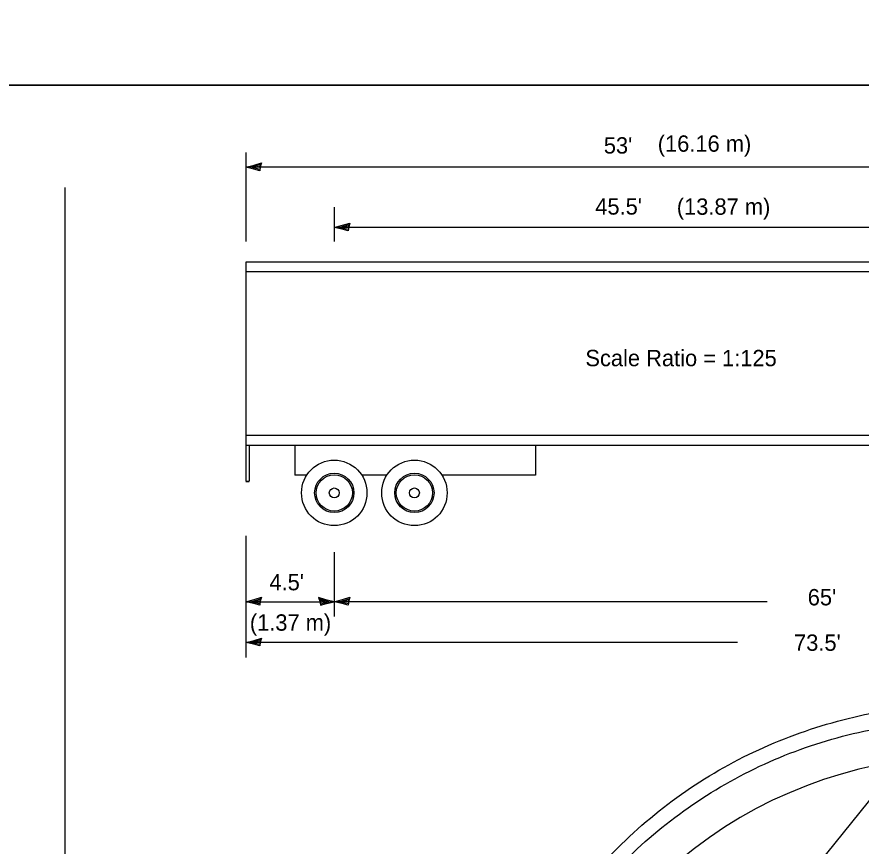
# Model space of a CAD drawing. Extents: x 2145173 to 2147094, y 2149363 to 2149822.
# Drawn here: x 2146670.42 to 2146717.67, y 2149612.78 to 2149659.17 of the extents above; entities that cross this region are included whole.
import ezdxf

# ---------------------------------------------------------------- set-up
doc = ezdxf.new("R2010")
doc.units = 0
for name, color, linetype in [('Design_EX_Roadway Dimensions', 7, 'Continuous'), ('Sheets_General Details', 7, 'Continuous'), ('Topo_Building', 7, 'Continuous')]:
    doc.layers.add(name, color=color, linetype=linetype)

msp = doc.modelspace()

# ---------------------------------------------------------------- linework, layer by layer
at = {"layer": 'Design_EX_Roadway Dimensions'}
for p, q in [((2146683.234, 2149651.581), (2146683.234, 2149646.605)), ((2146741.483, 2149650.757), (2146683.234, 2149650.757)), ((2146688.18, 2149648.519), (2146688.18, 2149646.607)), ((2146738.186, 2149647.39), (2146688.18, 2149647.39)), ((2146683.234, 2149630.14), (2146683.234, 2149623.326)), ((2146688.18, 2149629.221), (2146688.18, 2149625.626)), ((2146683.234, 2149626.45), (2146688.18, 2149626.45)), ((2146712.415, 2149626.45), (2146688.18, 2149626.45)), ((2146710.744, 2149624.171), (2146683.234, 2149624.171))]:
    msp.add_line(p, q, dxfattribs=at)
for points in [[(2146684.043, 2149650.774), (2146684.016, 2149650.559), (2146683.674, 2149650.655), (2146683.234, 2149650.757), (2146683.705, 2149650.874), (2146684.113, 2149650.999), (2146684.043, 2149650.774), (2146684.007, 2149650.635), (2146683.532, 2149650.759), (2146684.053, 2149650.922), (2146683.974, 2149650.737), (2146683.756, 2149650.764), (2146683.966, 2149650.82)], [(2146688.988, 2149647.412), (2146688.96, 2149647.196), (2146688.619, 2149647.289), (2146688.18, 2149647.39), (2146688.649, 2149647.507), (2146689.059, 2149647.635), (2146688.988, 2149647.412), (2146688.951, 2149647.27), (2146688.476, 2149647.392), (2146688.997, 2149647.555), (2146688.918, 2149647.37), (2146688.702, 2149647.397), (2146688.91, 2149647.454)], [(2146684.042, 2149626.473), (2146684.015, 2149626.258), (2146683.674, 2149626.348), (2146683.234, 2149626.45), (2146683.703, 2149626.566), (2146684.113, 2149626.697), (2146684.042, 2149626.473), (2146684.006, 2149626.329), (2146683.531, 2149626.451), (2146684.051, 2149626.616), (2146683.972, 2149626.431), (2146683.756, 2149626.458), (2146683.964, 2149626.517)], [(2146687.375, 2149626.473), (2146687.402, 2149626.255), (2146687.74, 2149626.348), (2146688.18, 2149626.45), (2146687.713, 2149626.563), (2146687.3, 2149626.695), (2146687.375, 2149626.473), (2146687.41, 2149626.326), (2146687.885, 2149626.45), (2146687.366, 2149626.615), (2146687.444, 2149626.431), (2146687.661, 2149626.456), (2146687.453, 2149626.513)], [(2146688.988, 2149626.473), (2146688.96, 2149626.258), (2146688.619, 2149626.348), (2146688.18, 2149626.45), (2146688.649, 2149626.566), (2146689.059, 2149626.697), (2146688.988, 2149626.473), (2146688.951, 2149626.329), (2146688.476, 2149626.451), (2146688.997, 2149626.616), (2146688.918, 2149626.431), (2146688.702, 2149626.458), (2146688.91, 2149626.517)], [(2146684.043, 2149624.193), (2146684.016, 2149623.977), (2146683.674, 2149624.068), (2146683.234, 2149624.171), (2146683.705, 2149624.288), (2146684.113, 2149624.417), (2146684.043, 2149624.193), (2146684.007, 2149624.051), (2146683.532, 2149624.173), (2146684.053, 2149624.338), (2146683.974, 2149624.154), (2146683.756, 2149624.178), (2146683.966, 2149624.236)]]:
    msp.add_lwpolyline(points, dxfattribs=at)
at = {"layer": 'Sheets_General Details'}
msp.add_line((2146673.114, 2149535.146), (2146673.114, 2149649.629), dxfattribs=at)
for points in [[(2146575.803, 2149781.285), (2146770.424, 2149781.285), (2146770.424, 2149655.354), (2146575.803, 2149655.354)], [(2146575.803, 2149655.354), (2146770.424, 2149655.354), (2146770.424, 2149529.422), (2146575.803, 2149529.422)]]:
    msp.add_lwpolyline(points, close=True, dxfattribs=at)
at = {"layer": 'Topo_Building'}
for p, q in [((2146683.234, 2149645.449), (2146683.234, 2149635.192)), ((2146741.483, 2149645.449), (2146683.234, 2149645.449)), ((2146741.483, 2149644.899), (2146683.234, 2149644.899)), ((2146741.483, 2149635.742), (2146683.234, 2149635.742)), ((2146741.483, 2149635.192), (2146683.234, 2149635.192)), ((2146683.234, 2149635.192), (2146683.234, 2149633.185)), ((2146683.416, 2149635.192), (2146683.416, 2149633.185)), ((2146685.982, 2149635.192), (2146685.982, 2149633.531)), ((2146699.447, 2149635.192), (2146699.447, 2149633.531)), ((2146686.641, 2149633.531), (2146685.982, 2149633.531)), ((2146691.128, 2149633.533), (2146689.718, 2149633.533)), ((2146699.447, 2149633.531), (2146694.205, 2149633.531)), ((2146683.234, 2149633.183), (2146683.416, 2149633.183)), ((2146683.236, 2149633.185), (2146683.416, 2149633.185))]:
    msp.add_line(p, q, dxfattribs=at)
msp.add_lwpolyline([(2146723.981, 2149615.127), (2146705.698, 2149592.457), (2146702.062, 2149595.389), (2146720.345, 2149618.06), (2146723.981, 2149615.127)], dxfattribs=at)
for centre, radius in [((2146688.18, 2149632.537), 1.832), ((2146692.667, 2149632.537), 1.832), ((2146688.18, 2149632.537), 1.099), ((2146688.18, 2149632.537), 1.017), ((2146692.667, 2149632.537), 1.099), ((2146692.667, 2149632.537), 1.017), ((2146688.18, 2149632.537), 0.275), ((2146692.667, 2149632.537), 0.275)]:
    msp.add_circle(centre, radius, dxfattribs=at)
msp.add_arc((2146723.475, 2149592.954), 24.838, 0, 154.2304, dxfattribs=at)
for points in [[(2146696.876, 2149599.614), (2146697.475, 2149601.835), (2146699.388, 2149606.432), (2146702.148, 2149610.58), (2146705.634, 2149614.147), (2146709.711, 2149617.025), (2146714.25, 2149619.111), (2146719.09, 2149620.362), (2146725.018, 2149620.664), (2146729.973, 2149619.944), (2146734.712, 2149618.341), (2146739.081, 2149615.911), (2146742.959, 2149612.757), (2146746.188, 2149608.939), (2146748.681, 2149604.603), (2146750.381, 2149599.899), (2146751.187, 2149594.954), (2146751.179, 2149590.249), (2146751.001, 2149585.605), (2146750.858, 2149580.971), (2146750.784, 2149577.314)], [(2146700.14, 2149606.426), (2146702.223, 2149609.47), (2146705.581, 2149613.028), (2146709.54, 2149615.934), (2146713.97, 2149618.08), (2146718.725, 2149619.385), (2146723.594, 2149619.803), (2146728.51, 2149619.322), (2146733.256, 2149617.951), (2146737.674, 2149615.731), (2146741.61, 2149612.74), (2146744.932, 2149609.076), (2146747.525, 2149604.864), (2146749.302, 2149600.248), (2146750.202, 2149595.385), (2146750.389, 2149590.516), (2146750.458, 2149585.692), (2146750.488, 2149580.947), (2146750.501, 2149576.258), (2146750.507, 2149571.606), (2146750.51, 2149566.978), (2146750.511, 2149562.367), (2146750.511, 2149557.767), (2146750.511, 2149553.173), (2146750.511, 2149548.584), (2146750.511, 2149543.998), (2146750.511, 2149543.919)]]:
    msp.add_spline(points, degree=3, dxfattribs=at)

# ---------------------------------------------------------------- texts
at = {"layer": 'Design_EX_Roadway Dimensions'}
for s, height, p in [('(16.16 m)', 0.9147, (2146706.284, 2149651.622)), ("53'", 0.9147, (2146703.266, 2149651.519)), ("45.5'", 0.9147, (2146702.787, 2149648.104)), ('(13.87 m)', 0.9147, (2146707.35, 2149648.096)), ('Scale Ratio = 1:125', 0.91475, (2146702.234, 2149639.623)), ("4.5'", 0.9147, (2146684.552, 2149627.088)), ("65'", 0.9147, (2146714.678, 2149626.245)), ('(1.37 m)', 0.9147, (2146683.455, 2149624.829)), ("73.5'", 0.9147, (2146713.912, 2149623.703))]:
    msp.add_text(s, height=height, dxfattribs=at).set_placement(p)

doc.saveas('drawing.dxf')
